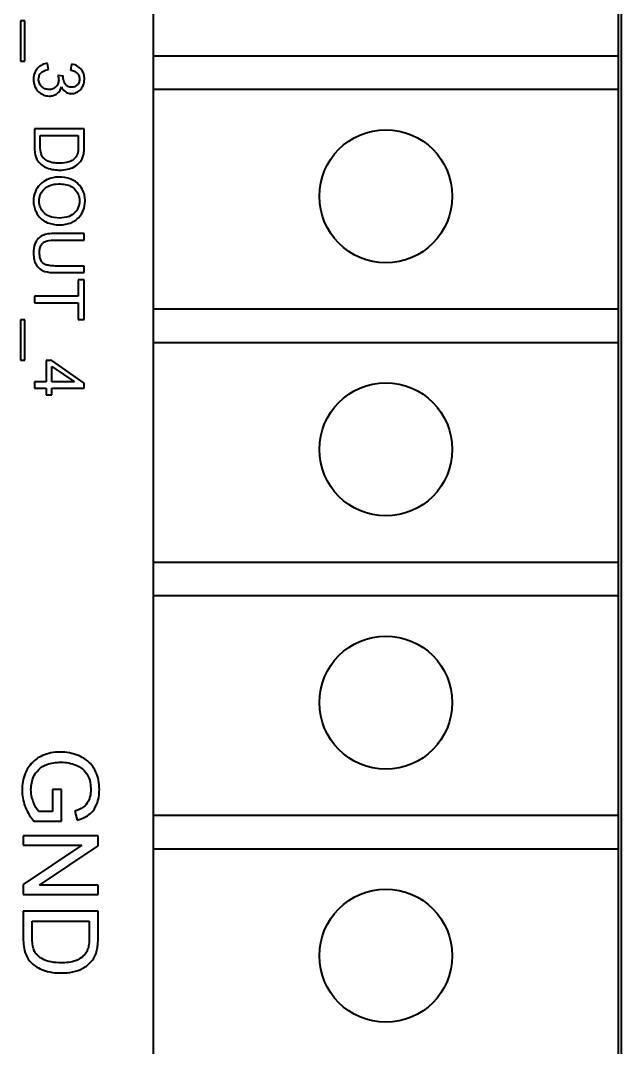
# Model space of a CAD drawing. Header units: millimetres. Extents: x 0 to 4205, y 0 to 2970.
# Drawn here: x 1930.27 to 1948.35, y 2435.43 to 2466.34 of the extents above; entities that cross this region are included whole.
import ezdxf

# ---------------------------------------------------------------- set-up
doc = ezdxf.new("R2010")
doc.units = ezdxf.units.MM
doc.header["$LTSCALE"] = 5
doc.layers.add('가시적인 것(ISO)', color=3, linetype='Continuous', lineweight=40)

msp = doc.modelspace()

# ---------------------------------------------------------------- linework, layer by layer
at = {"layer": '가시적인 것(ISO)'}
for p, q in [((1948.348, 2379.741), (1948.348, 2549.741)), ((1934.258, 2471.891), (1934.258, 2465.271)), ((1948.257, 2465.271), (1948.257, 2471.891)), ((1930.398, 2466.334), (1930.265, 2466.334)), ((1930.265, 2466.334), (1930.265, 2465.113)), ((1930.398, 2465.113), (1930.398, 2466.334)), ((1930.265, 2465.113), (1930.398, 2465.113)), ((1931.103, 2464.865), (1931.079, 2465.049)), ((1931.798, 2465.031), (1931.765, 2464.847)), ((1948.257, 2465.271), (1934.258, 2465.271)), ((1934.258, 2465.271), (1934.258, 2464.271)), ((1948.257, 2464.271), (1948.257, 2465.271)), ((1931.554, 2464.666), (1931.392, 2464.686)), ((1934.258, 2464.271), (1948.257, 2464.271)), ((1934.258, 2464.271), (1934.258, 2457.651)), ((1948.257, 2457.651), (1948.257, 2464.271)), ((1932.181, 2463.079), (1930.681, 2463.079)), ((1930.681, 2463.079), (1930.681, 2462.538)), ((1930.859, 2462.881), (1932.004, 2462.881)), ((1930.859, 2462.56), (1930.859, 2462.881)), ((1932.004, 2462.881), (1932.004, 2462.565)), ((1932.181, 2462.563), (1932.181, 2463.079)), ((1932.181, 2459.932), (1931.315, 2459.932)), ((1931.316, 2459.733), (1932.181, 2459.733)), ((1932.181, 2459.733), (1932.181, 2459.932)), ((1932.181, 2458.951), (1931.316, 2458.951)), ((1932.181, 2458.752), (1932.181, 2458.951)), ((1931.315, 2458.752), (1932.181, 2458.752)), ((1932.181, 2458.534), (1932.004, 2458.534)), ((1932.004, 2458.534), (1932.004, 2458.04)), ((1932.181, 2457.345), (1932.181, 2458.534)), ((1932.004, 2458.04), (1930.681, 2458.04)), ((1930.681, 2458.04), (1930.681, 2457.841)), ((1930.681, 2457.841), (1932.004, 2457.841)), ((1932.004, 2457.841), (1932.004, 2457.345)), ((1948.257, 2457.651), (1934.258, 2457.651)), ((1934.258, 2457.651), (1934.258, 2456.651)), ((1948.257, 2456.651), (1948.257, 2457.651)), ((1930.398, 2457.334), (1930.265, 2457.334)), ((1930.265, 2457.334), (1930.265, 2456.113)), ((1930.398, 2456.113), (1930.398, 2457.334)), ((1932.004, 2457.345), (1932.181, 2457.345)), ((1934.258, 2456.651), (1948.257, 2456.651)), ((1934.258, 2456.651), (1934.258, 2450.031)), ((1948.257, 2450.031), (1948.257, 2456.651)), ((1930.265, 2456.113), (1930.398, 2456.113)), ((1931.21, 2456.111), (1931.04, 2456.111)), ((1931.04, 2456.111), (1931.04, 2455.461)), ((1932.181, 2455.427), (1931.21, 2456.111)), ((1931.21, 2455.461), (1931.21, 2455.93)), ((1931.21, 2455.93), (1931.886, 2455.461)), ((1931.04, 2455.461), (1930.681, 2455.461)), ((1930.681, 2455.461), (1930.681, 2455.276)), ((1931.886, 2455.461), (1931.21, 2455.461)), ((1932.181, 2455.276), (1932.181, 2455.427)), ((1930.681, 2455.276), (1931.04, 2455.276)), ((1931.04, 2455.276), (1931.04, 2455.074)), ((1931.21, 2455.074), (1931.21, 2455.276)), ((1931.21, 2455.276), (1932.181, 2455.276)), ((1931.04, 2455.074), (1931.21, 2455.074)), ((1948.257, 2450.031), (1934.258, 2450.031)), ((1934.258, 2450.031), (1934.258, 2449.031)), ((1948.257, 2449.031), (1948.257, 2450.031)), ((1934.258, 2449.031), (1948.257, 2449.031)), ((1934.258, 2449.031), (1934.258, 2442.411)), ((1948.257, 2442.411), (1948.257, 2449.031)), ((1931.495, 2443.194), (1931.229, 2443.194)), ((1931.229, 2443.194), (1931.229, 2442.534)), ((1931.495, 2442.242), (1931.495, 2443.194)), ((1931.229, 2442.534), (1930.812, 2442.534)), ((1931.894, 2442.544), (1931.968, 2442.277)), ((1948.257, 2442.411), (1934.258, 2442.411)), ((1934.258, 2442.411), (1934.258, 2441.411)), ((1948.257, 2441.411), (1948.257, 2442.411)), ((1930.661, 2442.242), (1931.495, 2442.242)), ((1932.598, 2441.805), (1930.348, 2441.805)), ((1930.348, 2441.805), (1930.348, 2441.52)), ((1932.598, 2441.5), (1932.598, 2441.805)), ((1930.348, 2441.52), (1932.114, 2441.52)), ((1932.114, 2441.52), (1930.348, 2440.337)), ((1930.831, 2440.316), (1932.598, 2441.5)), ((1934.258, 2441.411), (1948.257, 2441.411)), ((1934.258, 2441.411), (1934.258, 2434.791)), ((1948.257, 2434.791), (1948.257, 2441.411)), ((1930.348, 2440.337), (1930.348, 2440.032)), ((1932.598, 2440.316), (1930.831, 2440.316)), ((1932.598, 2440.032), (1932.598, 2440.316)), ((1930.348, 2440.032), (1932.598, 2440.032)), ((1932.598, 2439.533), (1930.348, 2439.533)), ((1930.348, 2439.533), (1930.348, 2438.72)), ((1932.598, 2438.758), (1932.598, 2439.533)), ((1930.613, 2438.754), (1930.613, 2439.234)), ((1930.613, 2439.234), (1932.332, 2439.234)), ((1932.332, 2439.234), (1932.332, 2438.761))]:
    msp.add_line(p, q, dxfattribs=at)
for centre in [(1941.258, 2461.051), (1941.258, 2453.431), (1941.258, 2445.811), (1941.258, 2438.191)]:
    msp.add_circle(centre, 2, dxfattribs=at)
for points, knots in [([(1931.079, 2465.049), (1931.023, 2465.044), (1930.969, 2465.031), (1930.869, 2464.985), (1930.826, 2464.954), (1930.746, 2464.873), (1930.714, 2464.825), (1930.667, 2464.709), (1930.656, 2464.641), (1930.656, 2464.573)], [-0.06885089, -0.06885089, -0.06885089, -0.06885089, -0.0529579, -0.0529579, -0.03766992, -0.03766992, -0.02055925, -0.02055925, 0, 0, 0, 0]), ([(1932.187, 2464.579), (1932.187, 2464.628), (1932.181, 2464.677), (1932.155, 2464.767), (1932.136, 2464.808), (1932.089, 2464.875), (1932.053, 2464.92), (1931.933, 2464.996), (1931.867, 2465.018), (1931.798, 2465.031)], [-0.09774393, -0.09774393, -0.09774393, -0.09774393, -0.06922545, -0.06922545, -0.04258642, -0.04258642, -0.02086501, -0.02086501, 0, 0, 0, 0]), ([(1930.808, 2464.571), (1930.808, 2464.602), (1930.812, 2464.632), (1930.83, 2464.688), (1930.843, 2464.714), (1930.884, 2464.768), (1930.911, 2464.79), (1930.99, 2464.836), (1931.048, 2464.854), (1931.103, 2464.865)], [-0.04276956, -0.04276956, -0.04276956, -0.04276956, -0.03481239, -0.03481239, -0.02718734, -0.02718734, -0.01690671, -0.01690671, 0, 0, 0, 0]), ([(1931.392, 2464.686), (1931.399, 2464.663), (1931.404, 2464.638), (1931.411, 2464.596), (1931.413, 2464.576), (1931.413, 2464.557)], [-0.01294612, -0.01294612, -0.01294612, -0.01294612, -0.00574067, -0.00574067, 0, 0, 0, 0]), ([(1931.551, 2464.637), (1931.551, 2464.641), (1931.552, 2464.645), (1931.552, 2464.655), (1931.553, 2464.661), (1931.554, 2464.666)], [-0.002882985, -0.002882985, -0.002882985, -0.002882985, -0.001682254, -0.001682254, 0, 0, 0, 0]), ([(1931.765, 2464.847), (1931.807, 2464.841), (1931.85, 2464.83), (1931.917, 2464.798), (1931.943, 2464.781), (1931.981, 2464.743), (1932.002, 2464.718), (1932.03, 2464.648), (1932.036, 2464.612), (1932.036, 2464.576)], [-0.06301122, -0.06301122, -0.06301122, -0.06301122, -0.03990409, -0.03990409, -0.02276781, -0.02276781, -0.01085121, -0.01085121, 0, 0, 0, 0]), ([(1930.656, 2464.573), (1930.656, 2464.533), (1930.66, 2464.494), (1930.674, 2464.42), (1930.685, 2464.385), (1930.728, 2464.284), (1930.769, 2464.233), (1930.851, 2464.154), (1930.897, 2464.123), (1931.005, 2464.078), (1931.064, 2464.067), (1931.125, 2464.067)], [-0.06985908, -0.06985908, -0.06985908, -0.06985908, -0.0607385, -0.0607385, -0.05217226, -0.05217226, -0.03520118, -0.03520118, -0.01818642, -0.01818642, 0, 0, 0, 0]), ([(1931.122, 2464.263), (1931.099, 2464.263), (1931.076, 2464.265), (1931.033, 2464.273), (1931.012, 2464.279), (1930.95, 2464.306), (1930.918, 2464.332), (1930.867, 2464.385), (1930.846, 2464.416), (1930.815, 2464.489), (1930.808, 2464.53), (1930.808, 2464.571)], [-0.04480517, -0.04480517, -0.04480517, -0.04480517, -0.03953756, -0.03953756, -0.03452526, -0.03452526, -0.02387614, -0.02387614, -0.01249682, -0.01249682, 0, 0, 0, 0]), ([(1931.413, 2464.557), (1931.413, 2464.514), (1931.406, 2464.472), (1931.376, 2464.4), (1931.356, 2464.37), (1931.303, 2464.318), (1931.274, 2464.298), (1931.203, 2464.269), (1931.162, 2464.263), (1931.122, 2464.263)], [-0.04828106, -0.04828106, -0.04828106, -0.04828106, -0.03456334, -0.03456334, -0.02296734, -0.02296734, -0.01228332, -0.01228332, 0, 0, 0, 0]), ([(1931.802, 2464.33), (1931.783, 2464.33), (1931.765, 2464.332), (1931.73, 2464.339), (1931.713, 2464.344), (1931.674, 2464.361), (1931.654, 2464.376), (1931.608, 2464.426), (1931.59, 2464.464), (1931.56, 2464.534), (1931.551, 2464.585), (1931.551, 2464.637)], [-0.03345342, -0.03345342, -0.03345342, -0.03345342, -0.03023829, -0.03023829, -0.02729522, -0.02729522, -0.02280998, -0.02280998, -0.01561743, -0.01561743, 0, 0, 0, 0]), ([(1931.798, 2464.14), (1931.823, 2464.14), (1931.848, 2464.143), (1931.896, 2464.153), (1931.92, 2464.16), (1931.976, 2464.185), (1932.019, 2464.208), (1932.1, 2464.289), (1932.129, 2464.338), (1932.175, 2464.448), (1932.187, 2464.513), (1932.187, 2464.579)], [-0.07233212, -0.07233212, -0.07233212, -0.07233212, -0.0618739, -0.0618739, -0.05139769, -0.05139769, -0.03589481, -0.03589481, -0.02003156, -0.02003156, 0, 0, 0, 0]), ([(1932.036, 2464.576), (1932.036, 2464.557), (1932.035, 2464.538), (1932.028, 2464.502), (1932.023, 2464.485), (1932.004, 2464.441), (1931.988, 2464.416), (1931.945, 2464.374), (1931.922, 2464.358), (1931.866, 2464.335), (1931.834, 2464.33), (1931.802, 2464.33)], [-0.03959792, -0.03959792, -0.03959792, -0.03959792, -0.03345358, -0.03345358, -0.02773396, -0.02773396, -0.01817037, -0.01817037, -0.00966614, -0.00966614, 0, 0, 0, 0]), ([(1931.125, 2464.067), (1931.165, 2464.067), (1931.205, 2464.071), (1931.279, 2464.091), (1931.313, 2464.105), (1931.374, 2464.144), (1931.407, 2464.171), (1931.464, 2464.252), (1931.483, 2464.298), (1931.494, 2464.347)], [-0.0613968, -0.0613968, -0.0613968, -0.0613968, -0.04487794, -0.04487794, -0.02976308, -0.02976308, -0.0150421, -0.0150421, 0, 0, 0, 0]), ([(1931.494, 2464.347), (1931.513, 2464.306), (1931.538, 2464.267), (1931.606, 2464.198), (1931.643, 2464.178), (1931.713, 2464.148), (1931.755, 2464.14), (1931.798, 2464.14)], [-0.03177885, -0.03177885, -0.03177885, -0.03177885, -0.0229015, -0.0229015, -0.0130002, -0.0130002, 0, 0, 0, 0]), ([(1930.681, 2462.538), (1930.681, 2462.441), (1930.691, 2462.315), (1930.763, 2462.141), (1930.797, 2462.09), (1930.891, 2461.997), (1930.952, 2461.95), (1931.203, 2461.848), (1931.347, 2461.839), (1931.439, 2461.839)], [-0.1013045, -0.1013045, -0.1013045, -0.1013045, -0.0660401, -0.0660401, -0.0467074, -0.0467074, -0.0277304, -0.0277304, 0, 0, 0, 0]), ([(1930.964, 2462.193), (1930.946, 2462.211), (1930.932, 2462.23), (1930.902, 2462.28), (1930.892, 2462.309), (1930.866, 2462.39), (1930.859, 2462.472), (1930.859, 2462.56)], [-0.03972134, -0.03972134, -0.03972134, -0.03972134, -0.03404767, -0.03404767, -0.02637667, -0.02637667, 0, 0, 0, 0]), ([(1932.004, 2462.565), (1932.004, 2462.516), (1932.002, 2462.462), (1931.992, 2462.376), (1931.985, 2462.339), (1931.973, 2462.309)], [-0.02271504, -0.02271504, -0.02271504, -0.02271504, -0.00972271, -0.00972271, 0, 0, 0, 0]), ([(1932.16, 2462.295), (1932.168, 2462.331), (1932.173, 2462.372), (1932.18, 2462.459), (1932.181, 2462.512), (1932.181, 2462.563)], [-0.02610579, -0.02610579, -0.02610579, -0.02610579, -0.0151034, -0.0151034, 0, 0, 0, 0]), ([(1931.443, 2462.044), (1931.376, 2462.044), (1931.308, 2462.048), (1931.169, 2462.074), (1931.12, 2462.094), (1931.041, 2462.131), (1930.999, 2462.158), (1930.964, 2462.193)], [-0.03646535, -0.03646535, -0.03646535, -0.03646535, -0.02628406, -0.02628406, -0.01488015, -0.01488015, 0, 0, 0, 0]), ([(1931.973, 2462.309), (1931.963, 2462.283), (1931.95, 2462.259), (1931.918, 2462.213), (1931.898, 2462.192), (1931.843, 2462.144), (1931.798, 2462.11), (1931.642, 2462.054), (1931.543, 2462.044), (1931.443, 2462.044)], [-0.08863704, -0.08863704, -0.08863704, -0.08863704, -0.07259706, -0.07259706, -0.05563873, -0.05563873, -0.02994642, -0.02994642, 0, 0, 0, 0]), ([(1932.052, 2462.076), (1932.078, 2462.106), (1932.1, 2462.14), (1932.137, 2462.214), (1932.15, 2462.254), (1932.16, 2462.295)], [-0.02477761, -0.02477761, -0.02477761, -0.02477761, -0.01271181, -0.01271181, 0, 0, 0, 0]), ([(1931.439, 2461.839), (1931.518, 2461.839), (1931.598, 2461.846), (1931.75, 2461.878), (1931.816, 2461.902), (1931.943, 2461.969), (1932.003, 2462.016), (1932.052, 2462.076)], [-0.06427655, -0.06427655, -0.06427655, -0.06427655, -0.04327347, -0.04327347, -0.02318587, -0.02318587, 0, 0, 0, 0]), ([(1931.412, 2461.625), (1931.352, 2461.625), (1931.292, 2461.619), (1931.174, 2461.594), (1931.117, 2461.576), (1931.001, 2461.524), (1930.925, 2461.481), (1930.792, 2461.346), (1930.744, 2461.272), (1930.673, 2461.101), (1930.656, 2461.006), (1930.656, 2460.907)], [-0.1419282, -0.1419282, -0.1419282, -0.1419282, -0.11405, -0.11405, -0.0863552, -0.0863552, -0.0554723, -0.0554723, -0.0295193, -0.0295193, 0, 0, 0, 0]), ([(1932.208, 2460.907), (1932.208, 2460.96), (1932.203, 2461.012), (1932.184, 2461.112), (1932.17, 2461.159), (1932.116, 2461.286), (1932.066, 2461.357), (1931.961, 2461.46), (1931.89, 2461.519), (1931.661, 2461.609), (1931.536, 2461.625), (1931.412, 2461.625)], [-0.1914347, -0.1914347, -0.1914347, -0.1914347, -0.1588981, -0.1588981, -0.1283406, -0.1283406, -0.0734868, -0.0734868, -0.0371408, -0.0371408, 0, 0, 0, 0]), ([(1930.827, 2460.908), (1930.827, 2460.944), (1930.83, 2460.979), (1930.843, 2461.047), (1930.852, 2461.079), (1930.891, 2461.169), (1930.928, 2461.221), (1931.007, 2461.299), (1931.06, 2461.342), (1931.227, 2461.408), (1931.319, 2461.421), (1931.41, 2461.421)], [-0.1304948, -0.1304948, -0.1304948, -0.1304948, -0.1101568, -0.1101568, -0.0908219, -0.0908219, -0.0538229, -0.0538229, -0.0272604, -0.0272604, 0, 0, 0, 0]), ([(1931.41, 2461.421), (1931.477, 2461.421), (1931.546, 2461.416), (1931.667, 2461.394), (1931.722, 2461.378), (1931.817, 2461.333), (1931.857, 2461.306), (1931.936, 2461.224), (1931.974, 2461.168), (1932.025, 2461.044), (1932.037, 2460.976), (1932.037, 2460.906)], [-0.09205293, -0.09205293, -0.09205293, -0.09205293, -0.07187986, -0.07187986, -0.05512906, -0.05512906, -0.04039251, -0.04039251, -0.02097998, -0.02097998, 0, 0, 0, 0]), ([(1930.656, 2460.907), (1930.656, 2460.854), (1930.661, 2460.801), (1930.683, 2460.697), (1930.7, 2460.647), (1930.767, 2460.497), (1930.822, 2460.434), (1930.926, 2460.331), (1931.007, 2460.285), (1931.191, 2460.21), (1931.309, 2460.19), (1931.429, 2460.19)], [-0.08052814, -0.08052814, -0.08052814, -0.08052814, -0.075448, -0.075448, -0.0704261, -0.0704261, -0.05969695, -0.05969695, -0.03604414, -0.03604414, 0, 0, 0, 0]), ([(1931.431, 2460.395), (1931.328, 2460.395), (1931.222, 2460.409), (1931.057, 2460.478), (1931.005, 2460.517), (1930.921, 2460.603), (1930.887, 2460.653), (1930.838, 2460.772), (1930.827, 2460.84), (1930.827, 2460.908)], [-0.08165834, -0.08165834, -0.08165834, -0.08165834, -0.05685822, -0.05685822, -0.03882835, -0.03882835, -0.0205962, -0.0205962, 0, 0, 0, 0]), ([(1931.429, 2460.19), (1931.494, 2460.19), (1931.559, 2460.196), (1931.683, 2460.22), (1931.741, 2460.237), (1931.9, 2460.306), (1931.965, 2460.36), (1932.088, 2460.482), (1932.131, 2460.569), (1932.191, 2460.712), (1932.208, 2460.808), (1932.208, 2460.907)], [-0.06480513, -0.06480513, -0.06480513, -0.06480513, -0.05981322, -0.05981322, -0.05512545, -0.05512545, -0.04655354, -0.04655354, -0.0296574, -0.0296574, 0, 0, 0, 0]), ([(1932.037, 2460.906), (1932.037, 2460.869), (1932.034, 2460.833), (1932.019, 2460.762), (1932.008, 2460.728), (1931.974, 2460.653), (1931.943, 2460.6), (1931.857, 2460.517), (1931.804, 2460.477), (1931.631, 2460.409), (1931.531, 2460.395), (1931.431, 2460.395)], [-0.1516136, -0.1516136, -0.1516136, -0.1516136, -0.1220791, -0.1220791, -0.0935316, -0.0935316, -0.0558687, -0.0558687, -0.0298206, -0.0298206, 0, 0, 0, 0]), ([(1931.315, 2459.932), (1931.241, 2459.932), (1931.163, 2459.928), (1931.035, 2459.907), (1930.976, 2459.892), (1930.873, 2459.845), (1930.83, 2459.814), (1930.766, 2459.744), (1930.728, 2459.696), (1930.667, 2459.531), (1930.656, 2459.432), (1930.656, 2459.339)], [-0.1666428, -0.1666428, -0.1666428, -0.1666428, -0.120317, -0.120317, -0.0849202, -0.0849202, -0.0527526, -0.0527526, -0.028158, -0.028158, 0, 0, 0, 0]), ([(1930.836, 2459.356), (1930.836, 2459.397), (1930.84, 2459.438), (1930.86, 2459.523), (1930.876, 2459.556), (1930.908, 2459.61), (1930.931, 2459.636), (1930.997, 2459.687), (1931.036, 2459.701), (1931.135, 2459.728), (1931.228, 2459.733), (1931.316, 2459.733)], [-0.0552723, -0.0552723, -0.0552723, -0.0552723, -0.05006966, -0.05006966, -0.04418631, -0.04418631, -0.03650006, -0.03650006, -0.02622502, -0.02622502, 0, 0, 0, 0]), ([(1930.656, 2459.339), (1930.656, 2459.275), (1930.662, 2459.21), (1930.688, 2459.094), (1930.707, 2459.043), (1930.748, 2458.974), (1930.783, 2458.916), (1930.896, 2458.826), (1930.948, 2458.803), (1931.094, 2458.761), (1931.205, 2458.752), (1931.315, 2458.752)], [-0.1827395, -0.1827395, -0.1827395, -0.1827395, -0.1243095, -0.1243095, -0.0742781, -0.0742781, -0.0514626, -0.0514626, -0.0329561, -0.0329561, 0, 0, 0, 0]), ([(1931.316, 2458.951), (1931.254, 2458.951), (1931.187, 2458.954), (1931.081, 2458.973), (1931.033, 2458.985), (1930.96, 2459.021), (1930.937, 2459.04), (1930.892, 2459.092), (1930.875, 2459.126), (1930.842, 2459.223), (1930.836, 2459.292), (1930.836, 2459.356)], [-0.06580544, -0.06580544, -0.06580544, -0.06580544, -0.05062257, -0.05062257, -0.03951225, -0.03951225, -0.0306635, -0.0306635, -0.01915675, -0.01915675, 0, 0, 0, 0]), ([(1931.462, 2444.323), (1931.368, 2444.323), (1931.274, 2444.314), (1931.093, 2444.278), (1931.007, 2444.251), (1930.791, 2444.155), (1930.697, 2444.084), (1930.521, 2443.909), (1930.453, 2443.79), (1930.339, 2443.517), (1930.31, 2443.348), (1930.31, 2443.174)], [-0.1464759, -0.1464759, -0.1464759, -0.1464759, -0.1299975, -0.1299975, -0.11426, -0.11426, -0.0888441, -0.0888441, -0.0521905, -0.0521905, 0, 0, 0, 0]), ([(1932.637, 2443.196), (1932.637, 2443.288), (1932.629, 2443.381), (1932.595, 2443.556), (1932.569, 2443.639), (1932.477, 2443.848), (1932.407, 2443.936), (1932.273, 2444.069), (1932.17, 2444.148), (1931.834, 2444.289), (1931.651, 2444.323), (1931.462, 2444.323)], [-0.2208185, -0.2208185, -0.2208185, -0.2208185, -0.1886635, -0.1886635, -0.1585616, -0.1585616, -0.1092245, -0.1092245, -0.0567436, -0.0567436, 0, 0, 0, 0]), ([(1930.579, 2443.191), (1930.579, 2443.26), (1930.586, 2443.329), (1930.616, 2443.464), (1930.639, 2443.529), (1930.692, 2443.644), (1930.734, 2443.722), (1930.884, 2443.863), (1930.966, 2443.912), (1931.19, 2443.998), (1931.338, 2444.016), (1931.481, 2444.016)], [-0.1831674, -0.1831674, -0.1831674, -0.1831674, -0.1438051, -0.1438051, -0.1045616, -0.1045616, -0.0717557, -0.0717557, -0.042969, -0.042969, 0, 0, 0, 0]), ([(1931.481, 2444.016), (1931.56, 2444.016), (1931.639, 2444.009), (1931.791, 2443.98), (1931.863, 2443.959), (1931.934, 2443.93)], [-0.04649619, -0.04649619, -0.04649619, -0.04649619, -0.0228229, -0.0228229, 0, 0, 0, 0]), ([(1931.934, 2443.93), (1932.051, 2443.88), (1932.134, 2443.811), (1932.24, 2443.705), (1932.285, 2443.63), (1932.341, 2443.496), (1932.381, 2443.384), (1932.381, 2443.194)], [-0.2024066, -0.2024066, -0.2024066, -0.2024066, -0.1409423, -0.1409423, -0.0569604, -0.0569604, 0, 0, 0, 0]), ([(1930.31, 2443.174), (1930.31, 2443.009), (1930.34, 2442.849), (1930.443, 2442.575), (1930.519, 2442.42), (1930.661, 2442.242)], [-0.1562466, -0.1562466, -0.1562466, -0.1562466, -0.0682942, -0.0682942, 0, 0, 0, 0]), ([(1930.812, 2442.534), (1930.751, 2442.603), (1930.698, 2442.702), (1930.63, 2442.87), (1930.579, 2443.005), (1930.579, 2443.191)], [-0.1624234, -0.1624234, -0.1624234, -0.1624234, -0.0556453, -0.0556453, 0, 0, 0, 0]), ([(1932.381, 2443.194), (1932.381, 2443.121), (1932.373, 2443.047), (1932.333, 2442.9), (1932.303, 2442.838), (1932.229, 2442.72), (1932.181, 2442.682), (1932.077, 2442.609), (1931.987, 2442.572), (1931.894, 2442.544)], [-0.05959311, -0.05959311, -0.05959311, -0.05959311, -0.05136855, -0.05136855, -0.04257626, -0.04257626, -0.02911316, -0.02911316, 0, 0, 0, 0]), ([(1931.968, 2442.277), (1932.053, 2442.298), (1932.137, 2442.328), (1932.309, 2442.417), (1932.365, 2442.467), (1932.468, 2442.572), (1932.519, 2442.658), (1932.614, 2442.892), (1932.637, 2443.043), (1932.637, 2443.196)], [-0.1017638, -0.1017638, -0.1017638, -0.1017638, -0.0899797, -0.0899797, -0.075762, -0.075762, -0.0458478, -0.0458478, 0, 0, 0, 0]), ([(1930.348, 2438.72), (1930.348, 2438.575), (1930.362, 2438.386), (1930.47, 2438.126), (1930.521, 2438.049), (1930.662, 2437.91), (1930.753, 2437.838), (1931.13, 2437.685), (1931.346, 2437.672), (1931.485, 2437.672)], [-0.1519567, -0.1519567, -0.1519567, -0.1519567, -0.0990602, -0.0990602, -0.0700611, -0.0700611, -0.0415956, -0.0415956, 0, 0, 0, 0]), ([(1930.771, 2438.204), (1930.745, 2438.229), (1930.723, 2438.259), (1930.679, 2438.334), (1930.663, 2438.377), (1930.624, 2438.498), (1930.613, 2438.622), (1930.613, 2438.754)], [-0.059582, -0.059582, -0.059582, -0.059582, -0.0510715, -0.0510715, -0.039565, -0.039565, 0, 0, 0, 0]), ([(1932.332, 2438.761), (1932.332, 2438.687), (1932.329, 2438.606), (1932.314, 2438.478), (1932.303, 2438.422), (1932.285, 2438.377)], [-0.03407256, -0.03407256, -0.03407256, -0.03407256, -0.01458407, -0.01458407, 0, 0, 0, 0]), ([(1932.565, 2438.356), (1932.578, 2438.41), (1932.585, 2438.471), (1932.596, 2438.601), (1932.598, 2438.682), (1932.598, 2438.758)], [-0.03915868, -0.03915868, -0.03915868, -0.03915868, -0.02265509, -0.02265509, 0, 0, 0, 0]), ([(1931.49, 2437.979), (1931.39, 2437.979), (1931.287, 2437.986), (1931.079, 2438.025), (1931.005, 2438.054), (1930.886, 2438.11), (1930.824, 2438.151), (1930.771, 2438.204)], [-0.05469802, -0.05469802, -0.05469802, -0.05469802, -0.03942608, -0.03942608, -0.02232022, -0.02232022, 0, 0, 0, 0]), ([(1932.285, 2438.377), (1932.271, 2438.338), (1932.251, 2438.302), (1932.202, 2438.233), (1932.172, 2438.201), (1932.09, 2438.129), (1932.023, 2438.078), (1931.788, 2437.995), (1931.639, 2437.979), (1931.49, 2437.979)], [-0.1329556, -0.1329556, -0.1329556, -0.1329556, -0.1088956, -0.1088956, -0.0834581, -0.0834581, -0.0449196, -0.0449196, 0, 0, 0, 0]), ([(1932.404, 2438.027), (1932.443, 2438.073), (1932.476, 2438.123), (1932.53, 2438.234), (1932.551, 2438.294), (1932.565, 2438.356)], [-0.03716641, -0.03716641, -0.03716641, -0.03716641, -0.01906772, -0.01906772, 0, 0, 0, 0]), ([(1931.485, 2437.672), (1931.603, 2437.672), (1931.723, 2437.682), (1931.95, 2437.731), (1932.049, 2437.766), (1932.24, 2437.867), (1932.329, 2437.938), (1932.404, 2438.027)], [-0.09641481, -0.09641481, -0.09641481, -0.09641481, -0.0649102, -0.0649102, -0.03477881, -0.03477881, 0, 0, 0, 0])]:
    msp.add_open_spline(points, degree=3, knots=knots, dxfattribs=at)

doc.saveas('drawing.dxf')
